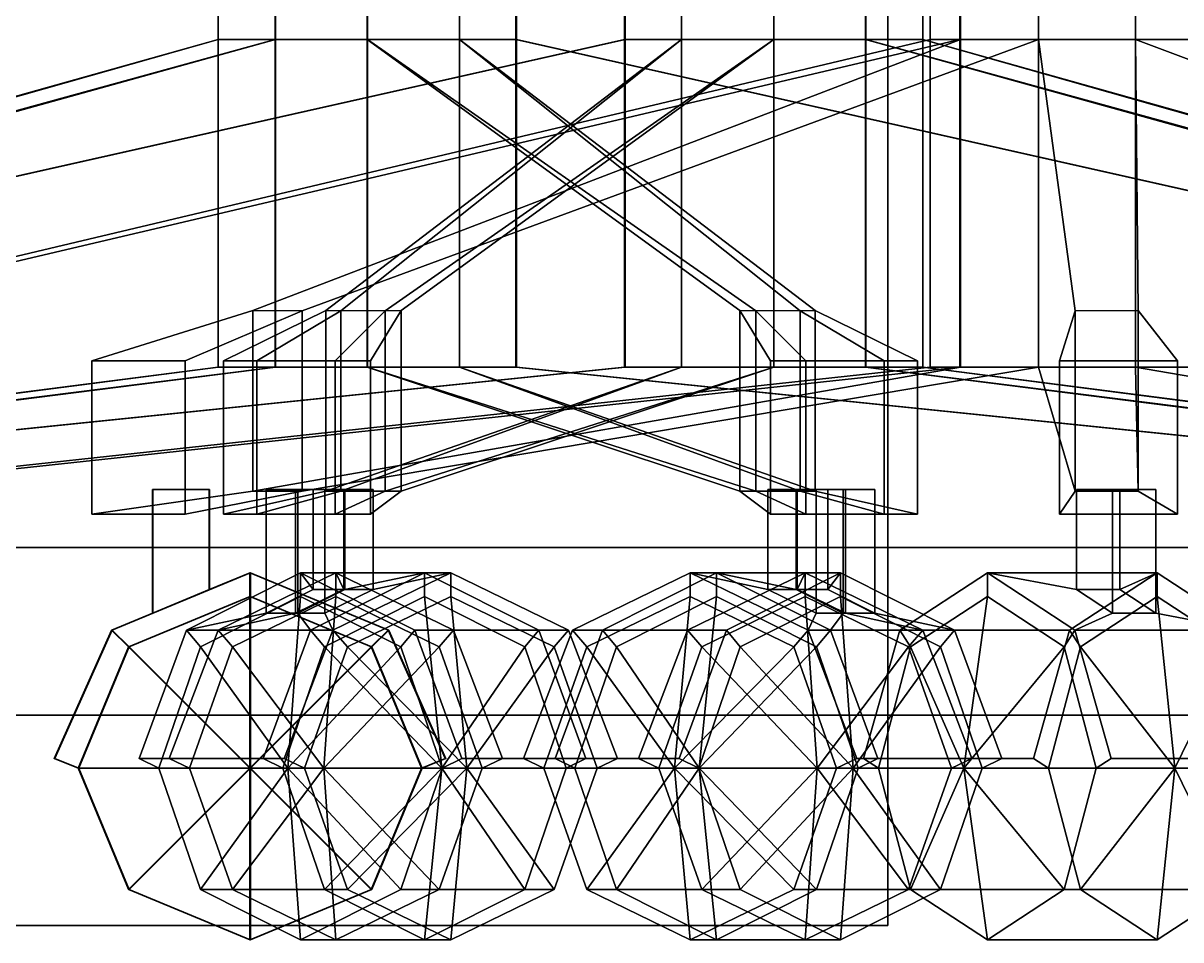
# Model space of a CAD drawing. Extents: x -252 to 252, y 0 to 101.
# Drawn here: x -99.1 to -89.15, y -0.12 to 7.75 of the extents above; entities that cross this region are included whole.
import ezdxf

# ---------------------------------------------------------------- set-up
doc = ezdxf.new("R2010")
doc.units = 0

msp = doc.modelspace()

# ---------------------------------------------------------------- linework, layer by layer
for points in [[(-91.667435, 93.664322, 218.68718), (-91.667191, -0.000022, 218.687424), (-185.538284, 0, 218.687424), (-185.538101, 93.664322, 218.68718)], [(-91.667191, -0.000022, 218.687424), (-91.667435, 93.664322, 218.68718), (-91.667191, 56.198593, 200.323898), (-91.667191, 37.46571, 200.323898)], [(-91.667191, -0.000022, 218.687424), (-91.667191, 37.46571, 200.323898), (-91.667191, 17.685013, 200.323898)], [(-91.667191, -0.000039, 200.323898), (-91.667191, 17.685013, 200.323898), (-109.463333, 17.685013, 200.323898), (-109.463333, -0.000039, 200.323898)], [(-91.667191, -0.000022, 218.687424), (-91.667191, 17.685013, 200.323898), (-91.667191, -0.000039, 200.323898)], [(-96.930801, 11.626431, 135.532639), (-97.420486, 11.626431, 136.206619), (-97.420486, 7.614397, 136.206589), (-96.926346, 7.614397, 135.535843)], [(-97.420486, 11.626431, 136.206619), (-97.420486, 11.626431, 137.039597), (-97.420486, 7.614397, 137.039597), (-97.420486, 7.614397, 136.206589)], [(-97.420486, 11.626431, 137.039597), (-96.930801, 11.626431, 137.713409), (-96.930801, 7.614397, 137.713409), (-97.420486, 7.614397, 137.039597)], [(-96.138565, 11.626431, 135.275299), (-96.930801, 11.626431, 135.532639), (-96.926346, 7.614397, 135.535843), (-96.138565, 7.614397, 135.275269)], [(-96.930801, 11.626431, 137.713409), (-96.138565, 11.626431, 137.970886), (-96.140427, 7.614397, 137.965363), (-96.930801, 7.614397, 137.713409)], [(-96.138565, 11.626431, 137.970886), (-95.346329, 11.626431, 137.713409), (-95.346329, 7.614397, 137.713409), (-96.140427, 7.614397, 137.965363)], [(-95.346329, 11.626431, 135.532639), (-96.138565, 11.626431, 135.275299), (-96.138565, 7.614397, 135.275269), (-95.346207, 7.614397, 135.532364)], [(-95.346329, 11.626431, 137.713409), (-94.856644, 11.626431, 137.039597), (-94.863388, 7.614397, 137.039536), (-95.346329, 7.614397, 137.713409)], [(-94.856644, 11.626431, 136.206619), (-95.346329, 11.626431, 135.532639), (-95.346207, 7.614397, 135.532364), (-94.856888, 7.614397, 136.206589)], [(-94.856644, 11.626431, 137.039597), (-94.856644, 11.626431, 136.206619), (-94.856888, 7.614397, 136.206589), (-94.863388, 7.614397, 137.039536)], [(-93.439499, 11.626431, -56.002075), (-93.929184, 11.626431, -55.328262), (-93.92244, 7.614397, -55.328201), (-93.439499, 7.614397, -56.002075)], [(-93.929184, 11.626431, -55.328262), (-93.929184, 11.626431, -54.495285), (-93.92894, 7.614397, -54.495255), (-93.92244, 7.614397, -55.328201)], [(-93.929184, 11.626431, -54.495285), (-93.439499, 11.626431, -53.821304), (-93.439621, 7.614397, -53.82103), (-93.92894, 7.614397, -54.495255)], [(-93.439499, 11.626431, -53.821304), (-92.647263, 11.626431, -53.563965), (-92.647263, 7.614397, -53.563934), (-93.439621, 7.614397, -53.82103)], [(-92.647263, 11.626431, -56.259552), (-93.439499, 11.626431, -56.002075), (-93.439499, 7.614397, -56.002075), (-92.645401, 7.614397, -56.254028)], [(-92.647263, 11.626431, -53.563965), (-91.854996, 11.626431, -53.821304), (-91.859451, 7.614397, -53.824509), (-92.647263, 7.614397, -53.563934)], [(-91.854996, 11.626431, -56.002075), (-92.647263, 11.626431, -56.259552), (-92.645401, 7.614397, -56.254028), (-91.854996, 7.614397, -56.002075)], [(-91.854996, 11.626431, -53.821304), (-91.365341, 11.626431, -54.495285), (-91.365341, 7.614397, -54.495255), (-91.859451, 7.614397, -53.824509)], [(-91.365341, 11.626431, -55.328262), (-91.854996, 11.626431, -56.002075), (-91.854996, 7.614397, -56.002075), (-91.365341, 7.614397, -55.328262)], [(-91.365341, 11.626431, -54.495285), (-91.365341, 11.626431, -55.328262), (-91.365341, 7.614397, -55.328262), (-91.365341, 7.614397, -54.495255)], [(-91.046646, 11.626431, -146.353561), (-91.304001, 11.626431, -145.561295), (-91.304031, 7.614397, -145.56131), (-91.046921, 7.614397, -146.353683)], [(-91.304001, 11.626431, -145.561295), (-91.046646, 11.626431, -144.769058), (-91.043442, 7.614397, -144.773514), (-91.304031, 7.614397, -145.56131)], [(-90.372665, 11.626431, -146.843246), (-91.046646, 11.626431, -146.353561), (-91.046921, 7.614397, -146.353683), (-90.372696, 7.614397, -146.843002)], [(-91.046646, 11.626431, -144.769058), (-90.372665, 11.626431, -144.279388), (-90.372696, 7.614397, -144.279388), (-91.043442, 7.614397, -144.773514)], [(-89.539688, 11.626431, -146.843246), (-90.372665, 11.626431, -146.843246), (-90.372696, 7.614397, -146.843002), (-89.539749, 7.614397, -146.836487)], [(-90.372665, 11.626431, -144.279388), (-89.539688, 11.626431, -144.279388), (-89.539688, 7.614397, -144.279388), (-90.372696, 7.614397, -144.279388)], [(-88.865891, 11.626431, -146.353561), (-89.539688, 11.626431, -146.843246), (-89.539749, 7.614397, -146.836487), (-88.865891, 7.614397, -146.353561)], [(-89.539688, 11.626431, -144.279388), (-88.865891, 11.626431, -144.769058), (-88.865891, 7.614397, -144.769058), (-89.539688, 7.614397, -144.279388)], [(-105.411209, 5.283146, 143.693817), (-105.718582, 5.285909, 143.249634), (-97.420486, 7.614397, 137.039597), (-96.930801, 7.614397, 137.713409)], [(-105.718582, 5.285909, 143.249634), (-105.718582, 3.733453, 143.249634), (-97.420486, 4.798215, 137.039597), (-97.420486, 7.614397, 137.039597)], [(-105.646713, 3.732189, 129.881332), (-105.646713, 5.283146, 129.881332), (-97.420486, 7.614397, 136.206589), (-97.420486, 4.798215, 136.206619)], [(-105.646713, 5.283146, 129.881332), (-105.314011, 5.285909, 129.456024), (-96.926346, 7.614397, 135.535843), (-97.420486, 7.614397, 136.206589)], [(-105.411209, 3.732189, 143.693817), (-105.411209, 5.283146, 143.693817), (-96.930801, 7.614397, 137.713409), (-96.930801, 4.798215, 137.713409)], [(-105.314011, 5.285909, 129.456024), (-105.314011, 3.733453, 129.456024), (-96.926346, 4.798215, 135.535843), (-96.926346, 7.614397, 135.535843)], [(-104.301224, 3.732189, -54.81131), (-104.301224, 5.283146, -54.81131), (-93.92894, 7.614397, -54.495255), (-93.92894, 4.798215, -54.495255)], [(-104.301224, 5.283146, -54.81131), (-104.280106, 5.285909, -55.351105), (-93.92244, 7.614397, -55.328201), (-93.92894, 7.614397, -54.495255)], [(-104.280106, 5.285909, -55.351105), (-104.280106, 3.733453, -55.351105), (-93.92244, 4.798215, -55.328201), (-93.92244, 7.614397, -55.328201)], [(-101.129593, 3.732189, -148.899155), (-101.129593, 5.283146, -148.899155), (-91.304031, 7.614397, -145.56131), (-91.304031, 4.798215, -145.56131)], [(-101.129593, 5.283146, -148.899155), (-100.95134, 5.285909, -149.409149), (-91.046921, 7.614397, -146.353683), (-91.304031, 7.614397, -145.56131)], [(-100.95134, 5.285909, -149.409149), (-100.95134, 3.733453, -149.409149), (-91.046921, 4.798215, -146.353683), (-91.046921, 7.614397, -146.353683)], [(-97.420486, 7.614397, 136.206589), (-97.420486, 7.614397, 137.039597), (-97.420486, 4.798215, 137.039597), (-97.420486, 4.798215, 136.206619)], [(-96.697952, 5.283146, -136.053162), (-97.123276, 5.285909, -136.385849), (-91.043442, 7.614397, -144.773514), (-90.372696, 7.614397, -144.279388)], [(-97.123276, 5.285909, -136.385849), (-97.123276, 3.733453, -136.385849), (-91.043442, 4.798215, -144.773514), (-91.043442, 7.614397, -144.773514)], [(-96.930801, 7.614397, 137.713409), (-96.140427, 7.614397, 137.965363), (-96.140427, 4.798215, 137.965363), (-96.930801, 4.798215, 137.713409)], [(-96.138565, 7.614397, 135.275269), (-96.926346, 7.614397, 135.535843), (-96.926346, 4.798215, 135.535843), (-96.138565, 4.798215, 135.275269)], [(-96.697952, 3.732189, -136.053162), (-96.697952, 5.283146, -136.053162), (-90.372696, 7.614397, -144.279388), (-90.372665, 4.798215, -144.279388)], [(-95.985092, 5.283146, -43.738358), (-96.495102, 5.285909, -43.916618), (-93.439621, 7.614397, -53.82103), (-92.647263, 7.614397, -53.563934)], [(-96.495102, 5.285909, -43.916618), (-96.495102, 3.733453, -43.916618), (-93.439621, 4.798215, -53.82103), (-93.439621, 7.614397, -53.82103)], [(-96.366806, 3.732189, -65.957596), (-96.366806, 5.283146, -65.957596), (-93.439499, 7.614397, -56.002075), (-93.439499, 4.798215, -56.002075)], [(-96.366806, 5.283146, -65.957596), (-95.84697, 5.285909, -66.105652), (-92.645401, 7.614397, -56.254028), (-93.439499, 7.614397, -56.002075)], [(-92.419022, 5.283146, 147.668945), (-92.938858, 5.285909, 147.816986), (-96.140427, 7.614397, 137.965363), (-95.346329, 7.614397, 137.713409)], [(-92.938858, 5.285909, 147.816986), (-92.938858, 3.733453, 147.816986), (-96.140427, 4.798215, 137.965363), (-96.140427, 7.614397, 137.965363)], [(-92.800735, 3.732189, 125.449692), (-92.800735, 5.283146, 125.449692), (-96.138565, 7.614397, 135.275269), (-96.138565, 4.798215, 135.275269)], [(-92.800735, 5.283146, 125.449692), (-92.290726, 5.285909, 125.62796), (-95.346207, 7.614397, 135.532364), (-96.138565, 7.614397, 135.275269)], [(-95.985092, 3.732189, -43.738358), (-95.985092, 5.283146, -43.738358), (-92.647263, 7.614397, -53.563934), (-92.647263, 4.798215, -53.563934)], [(-95.84697, 5.285909, -66.105652), (-95.84697, 3.733453, -66.105652), (-92.645401, 4.798215, -56.254028), (-92.645401, 7.614397, -56.254028)], [(-92.419022, 3.732189, 147.668945), (-92.419022, 5.283146, 147.668945), (-95.346329, 7.614397, 137.713409), (-95.346329, 4.798215, 137.713409)], [(-95.346329, 7.614397, 137.713409), (-94.863388, 7.614397, 137.039536), (-94.863388, 4.798215, 137.039536), (-95.346329, 4.798215, 137.713409)], [(-94.856888, 7.614397, 136.206589), (-95.346207, 7.614397, 135.532364), (-95.346207, 4.798215, 135.532364), (-94.856888, 4.798215, 136.206589)], [(-92.290726, 5.285909, 125.62796), (-92.290726, 3.733453, 125.62796), (-95.346207, 4.798215, 135.532364), (-95.346207, 7.614397, 135.532364)], [(-84.484604, 5.283146, 136.522644), (-84.505722, 5.285909, 137.062439), (-94.863388, 7.614397, 137.039536), (-94.856888, 7.614397, 136.206589)], [(-84.505722, 5.285909, 137.062439), (-84.505722, 3.733453, 137.062439), (-94.863388, 4.798215, 137.039536), (-94.863388, 7.614397, 137.039536)], [(-84.484604, 3.732189, 136.522644), (-84.484604, 5.283146, 136.522644), (-94.856888, 7.614397, 136.206589), (-94.856888, 4.798215, 136.206589)], [(-93.92894, 7.614397, -54.495255), (-93.439621, 7.614397, -53.82103), (-93.439621, 4.798215, -53.82103), (-93.92894, 4.798215, -54.495255)], [(-93.439499, 7.614397, -56.002075), (-93.92244, 7.614397, -55.328201), (-93.92244, 4.798215, -55.328201), (-93.439499, 4.798215, -56.002075)], [(-92.647263, 7.614397, -53.563934), (-91.859451, 7.614397, -53.824509), (-91.859451, 4.798215, -53.824509), (-92.647263, 4.798215, -53.563934)], [(-91.854996, 7.614397, -56.002075), (-92.645401, 7.614397, -56.254028), (-92.645401, 4.798215, -56.254028), (-91.854996, 4.798215, -56.002075)], [(-83.139114, 5.283146, -48.169998), (-83.471786, 5.285909, -47.74469), (-91.859451, 7.614397, -53.824509), (-91.365341, 7.614397, -54.495255)], [(-83.471786, 5.285909, -47.74469), (-83.471786, 3.733453, -47.74469), (-91.859451, 4.798215, -53.824509), (-91.859451, 7.614397, -53.824509)], [(-83.374619, 3.732189, -61.982483), (-83.374619, 5.283146, -61.982483), (-91.854996, 7.614397, -56.002075), (-91.854996, 4.798215, -56.002075)], [(-83.374619, 5.283146, -61.982483), (-83.067245, 5.285909, -61.5383), (-91.365341, 7.614397, -55.328262), (-91.854996, 7.614397, -56.002075)], [(-83.067245, 5.285909, -61.5383), (-83.067245, 3.733453, -61.5383), (-91.365341, 4.798215, -55.328262), (-91.365341, 7.614397, -55.328262)], [(-91.365341, 7.614397, -54.495255), (-91.365341, 7.614397, -55.328262), (-91.365341, 4.798215, -55.328262), (-91.365341, 4.798215, -54.495285)], [(-83.139114, 3.732189, -48.169998), (-83.139114, 5.283146, -48.169998), (-91.365341, 7.614397, -54.495255), (-91.365341, 4.798215, -54.495285)], [(-91.304031, 7.614397, -145.56131), (-91.043442, 7.614397, -144.773514), (-91.043442, 4.798215, -144.773514), (-91.304031, 4.798215, -145.56131)], [(-90.372696, 7.614397, -146.843002), (-91.046921, 7.614397, -146.353683), (-91.046921, 4.798215, -146.353683), (-90.372696, 4.798215, -146.843002)], [(-90.372696, 7.614397, -144.279388), (-89.539688, 7.614397, -144.279388), (-89.539688, 4.798215, -144.279388), (-90.372665, 4.798215, -144.279388)], [(-90.056656, 3.732189, -157.215286), (-90.056656, 5.283146, -157.215286), (-90.372696, 7.614397, -146.843002), (-90.372696, 4.798215, -146.843002)], [(-90.056656, 5.283146, -157.215286), (-89.516861, 5.285909, -157.194153), (-89.539749, 7.614397, -146.836487), (-90.372696, 7.614397, -146.843002)], [(-88.865891, 7.614397, -146.353561), (-89.539749, 7.614397, -146.836487), (-89.539749, 4.798215, -146.836487), (-88.865891, 4.798215, -146.353561)], [(-89.516861, 5.285909, -157.194153), (-89.516861, 3.733453, -157.194153), (-89.539749, 4.798215, -146.836487), (-89.539749, 7.614397, -146.836487)], [(-82.885483, 5.283146, -136.288666), (-83.329666, 5.285909, -135.981293), (-89.539688, 7.614397, -144.279388), (-88.865891, 7.614397, -144.769058)], [(-83.329666, 5.285909, -135.981293), (-83.329666, 3.733453, -135.981293), (-89.539688, 4.798215, -144.279388), (-89.539688, 7.614397, -144.279388)], [(-97.703598, 4.852058, -134.428741), (-98.504501, 4.852058, -135.053513), (-97.123276, 5.285909, -136.385849), (-96.697952, 5.283146, -136.053162)], [(-98.504501, 4.852058, -135.053513), (-98.504471, 3.535063, -135.053513), (-97.123276, 3.733453, -136.385849), (-97.123276, 5.285909, -136.385849)], [(-97.703598, 3.535063, -134.428757), (-97.703598, 4.852058, -134.428741), (-96.697952, 5.283146, -136.053162), (-96.697952, 3.732189, -136.053162)], [(-96.413895, 4.852058, -41.876831), (-97.373184, 4.852058, -42.210129), (-96.495102, 5.285909, -43.916618), (-95.985092, 5.283146, -43.738358)], [(-97.373184, 4.852058, -42.210129), (-97.373184, 3.535063, -42.210121), (-96.495102, 3.733453, -43.916618), (-96.495102, 5.285909, -43.916618)], [(-97.087662, 4.852058, -67.726852), (-96.111252, 4.852058, -68.006485), (-95.84697, 5.285909, -66.105652), (-96.366806, 5.283146, -65.957596)], [(-97.087662, 3.535063, -67.726868), (-97.087662, 4.852058, -67.726852), (-96.366806, 5.283146, -65.957596), (-96.366806, 3.732189, -65.957596)], [(-96.413895, 3.535063, -41.876701), (-96.413895, 4.852058, -41.876831), (-95.985092, 5.283146, -43.738358), (-95.985092, 3.732189, -43.738358)], [(-96.111252, 4.852058, -68.006485), (-96.111252, 3.535063, -68.0065), (-95.84697, 3.733453, -66.105652), (-95.84697, 5.285909, -66.105652)], [(-91.698166, 4.852058, 149.438202), (-92.674576, 4.852058, 149.717834), (-92.938858, 5.285909, 147.816986), (-92.419022, 5.283146, 147.668945)], [(-92.674576, 4.852058, 149.717834), (-92.674576, 3.535063, 149.717834), (-92.938858, 3.733453, 147.816986), (-92.938858, 5.285909, 147.816986)], [(-92.371933, 4.852058, 123.588165), (-91.412613, 4.852058, 123.921463), (-92.290726, 5.285909, 125.62796), (-92.800735, 5.283146, 125.449692)], [(-92.371933, 3.535063, 123.588043), (-92.371933, 4.852058, 123.588165), (-92.800735, 5.283146, 125.449692), (-92.800735, 3.732189, 125.449692)], [(-91.698166, 3.535063, 149.438202), (-91.698166, 4.852058, 149.438202), (-92.419022, 5.283146, 147.668945), (-92.419022, 3.732189, 147.668945)], [(-91.412613, 4.852058, 123.921463), (-91.412643, 3.535063, 123.921463), (-92.290726, 3.733453, 125.62796), (-92.290726, 5.285909, 125.62796)], [(-90.191483, 4.852058, -159.121017), (-89.17659, 4.852058, -159.083115), (-89.516861, 5.285909, -157.194153), (-90.056656, 5.283146, -157.215286)], [(-90.191483, 3.535063, -159.121017), (-90.191483, 4.852058, -159.121017), (-90.056656, 5.283146, -157.215286), (-90.056656, 3.732189, -157.215286)], [(-89.17659, 4.852058, -159.083115), (-89.17662, 3.535063, -159.083099), (-89.516861, 3.733453, -157.194153), (-89.516861, 5.285909, -157.194153)], [(-105.718582, 3.733453, 143.249634), (-105.411209, 3.732189, 143.693817), (-96.930801, 4.798215, 137.713409), (-97.420486, 4.798215, 137.039597)], [(-105.314011, 3.733453, 129.456024), (-105.646713, 3.732189, 129.881332), (-97.420486, 4.798215, 136.206619), (-96.926346, 4.798215, 135.535843)], [(-104.280106, 3.733453, -55.351105), (-104.301224, 3.732189, -54.81131), (-93.92894, 4.798215, -54.495255), (-93.92244, 4.798215, -55.328201)], [(-100.95134, 3.733453, -149.409149), (-101.129593, 3.732189, -148.899155), (-91.304031, 4.798215, -145.56131), (-91.046921, 4.798215, -146.353683)], [(-98.504501, 4.852058, -135.053513), (-97.703598, 4.852058, -134.428741), (-97.703598, 3.535063, -134.428757), (-98.504471, 3.535063, -135.053513)], [(-97.373184, 4.852058, -42.210129), (-96.413895, 4.852058, -41.876831), (-96.413895, 3.535063, -41.876701), (-97.373184, 3.535063, -42.210121)], [(-97.123276, 3.733453, -136.385849), (-96.697952, 3.732189, -136.053162), (-90.372665, 4.798215, -144.279388), (-91.043442, 4.798215, -144.773514)], [(-96.111252, 4.852058, -68.006485), (-97.087662, 4.852058, -67.726852), (-97.087662, 3.535063, -67.726868), (-96.111252, 3.535063, -68.0065)], [(-96.495102, 3.733453, -43.916618), (-95.985092, 3.732189, -43.738358), (-92.647263, 4.798215, -53.563934), (-93.439621, 4.798215, -53.82103)], [(-95.84697, 3.733453, -66.105652), (-96.366806, 3.732189, -65.957596), (-93.439499, 4.798215, -56.002075), (-92.645401, 4.798215, -56.254028)], [(-92.938858, 3.733453, 147.816986), (-92.419022, 3.732189, 147.668945), (-95.346329, 4.798215, 137.713409), (-96.140427, 4.798215, 137.965363)], [(-92.290726, 3.733453, 125.62796), (-92.800735, 3.732189, 125.449692), (-96.138565, 4.798215, 135.275269), (-95.346207, 4.798215, 135.532364)], [(-84.505722, 3.733453, 137.062439), (-84.484604, 3.732189, 136.522644), (-94.856888, 4.798215, 136.206589), (-94.863388, 4.798215, 137.039536)], [(-92.674576, 4.852058, 149.717834), (-91.698166, 4.852058, 149.438202), (-91.698166, 3.535063, 149.438202), (-92.674576, 3.535063, 149.717834)], [(-91.412613, 4.852058, 123.921463), (-92.371933, 4.852058, 123.588165), (-92.371933, 3.535063, 123.588043), (-91.412643, 3.535063, 123.921463)], [(-83.471786, 3.733453, -47.74469), (-83.139114, 3.732189, -48.169998), (-91.365341, 4.798215, -54.495285), (-91.859451, 4.798215, -53.824509)], [(-83.067245, 3.733453, -61.5383), (-83.374619, 3.732189, -61.982483), (-91.854996, 4.798215, -56.002075), (-91.365341, 4.798215, -55.328262)], [(-89.516861, 3.733453, -157.194153), (-90.056656, 3.732189, -157.215286), (-90.372696, 4.798215, -146.843002), (-89.539749, 4.798215, -146.836487)], [(-89.17659, 4.852058, -159.083115), (-90.191483, 4.852058, -159.121017), (-90.191483, 3.535063, -159.121017), (-89.17662, 3.535063, -159.083099)], [(-83.329666, 3.733453, -135.981293), (-82.885483, 3.732189, -136.288666), (-88.865891, 4.798215, -144.769058), (-89.539688, 4.798215, -144.279388)], [(-98.504471, 3.535063, -135.053513), (-97.703598, 3.535063, -134.428757), (-96.697952, 3.732189, -136.053162), (-97.123276, 3.733453, -136.385849)], [(-97.982407, 3.747315, -135.371078), (-97.98381, 3.747315, -134.890884), (-97.98381, 2.685376, -134.890884), (-97.982407, 2.685376, -135.371078)], [(-97.98381, 3.747315, -134.890884), (-97.496536, 3.747315, -134.889587), (-97.496536, 2.887219, -134.889587), (-97.98381, 2.685376, -134.890884)], [(-97.495132, 3.747315, -135.369766), (-97.982407, 3.747315, -135.371078), (-97.982407, 2.685376, -135.371078), (-97.495132, 2.887219, -135.369766)], [(-97.496536, 3.747315, -134.889587), (-97.495132, 3.747315, -135.369766), (-97.495132, 2.887219, -135.369766), (-97.496536, 2.887219, -134.889587)], [(-97.373184, 3.535063, -42.210121), (-96.413895, 3.535063, -41.876701), (-95.985092, 3.732189, -43.738358), (-96.495102, 3.733453, -43.916618)], [(-96.111252, 3.535063, -68.0065), (-97.087662, 3.535063, -67.726868), (-96.366806, 3.732189, -65.957596), (-95.84697, 3.733453, -66.105652)], [(-96.735458, 3.747315, -42.831841), (-97.006638, 3.747315, -42.435249), (-97.006638, 2.685376, -42.435249), (-96.735458, 2.685376, -42.831841)], [(-97.006638, 3.747315, -42.435249), (-96.604324, 3.747315, -42.160141), (-96.604324, 2.887219, -42.160141), (-97.006638, 2.685376, -42.435249)], [(-96.503433, 3.747315, -67.703323), (-96.754623, 3.747315, -67.293991), (-96.754623, 2.685376, -67.293991), (-96.503433, 2.685376, -67.703323)], [(-96.754623, 3.747315, -67.293991), (-96.339615, 3.747315, -67.038773), (-96.339615, 2.887219, -67.038773), (-96.754623, 2.685376, -67.293991)], [(-96.333145, 3.747315, -42.55674), (-96.735458, 3.747315, -42.831841), (-96.735458, 2.685376, -42.831841), (-96.333145, 2.887219, -42.55674)], [(-96.604324, 3.747315, -42.160141), (-96.333145, 3.747315, -42.55674), (-96.333145, 2.887219, -42.55674), (-96.604324, 2.887219, -42.160141)], [(-96.08815, 3.747315, -67.448303), (-96.503433, 3.747315, -67.703323), (-96.503433, 2.685376, -67.703323), (-96.08815, 2.887219, -67.448303)], [(-96.339615, 3.747315, -67.038773), (-96.08815, 3.747315, -67.448303), (-96.08815, 2.887219, -67.448303), (-96.339615, 2.887219, -67.038773)], [(-92.674576, 3.535063, 149.717834), (-91.698166, 3.535063, 149.438202), (-92.419022, 3.732189, 147.668945), (-92.938858, 3.733453, 147.816986)], [(-91.412643, 3.535063, 123.921463), (-92.371933, 3.535063, 123.588043), (-92.800735, 3.732189, 125.449692), (-92.290726, 3.733453, 125.62796)], [(-92.446213, 3.747315, 148.750122), (-92.697678, 3.747315, 149.159637), (-92.697678, 2.887219, 149.159637), (-92.446213, 2.887219, 148.750122)], [(-92.697678, 3.747315, 149.159637), (-92.282394, 3.747315, 149.414673), (-92.282394, 2.685376, 149.414673), (-92.697678, 2.887219, 149.159637)], [(-92.181503, 3.747315, 123.871475), (-92.452682, 3.747315, 124.268082), (-92.452682, 2.887219, 124.268082), (-92.181503, 2.887219, 123.871475)], [(-92.452682, 3.747315, 124.268082), (-92.050369, 3.747315, 124.543182), (-92.050369, 2.685376, 124.543182), (-92.452682, 2.887219, 124.268082)], [(-92.031204, 3.747315, 149.005341), (-92.446213, 3.747315, 148.750122), (-92.446213, 2.887219, 148.750122), (-92.031204, 2.685376, 149.005341)], [(-92.282394, 3.747315, 149.414673), (-92.031204, 3.747315, 149.005341), (-92.031204, 2.685376, 149.005341), (-92.282394, 2.685376, 149.414673)], [(-91.77919, 3.747315, 124.146591), (-92.181503, 3.747315, 123.871475), (-92.181503, 2.887219, 123.871475), (-91.77919, 2.685376, 124.146591)], [(-92.050369, 3.747315, 124.543182), (-91.77919, 3.747315, 124.146591), (-91.77919, 2.685376, 124.146591), (-92.050369, 2.685376, 124.543182)], [(-89.17662, 3.535063, -159.083099), (-90.191483, 3.535063, -159.121017), (-90.056656, 3.732189, -157.215286), (-89.516861, 3.733453, -157.194153)], [(-89.673538, 3.747315, -158.928741), (-90.045181, 3.747315, -158.624603), (-90.045181, 2.887219, -158.624603), (-89.673538, 2.887219, -158.928741)], [(-90.045181, 3.747315, -158.624603), (-89.736374, 3.747315, -158.247604), (-89.736374, 2.685376, -158.247604), (-90.045181, 2.887219, -158.624603)], [(-89.736374, 3.747315, -158.247604), (-89.364731, 3.747315, -158.551788), (-89.364731, 2.685376, -158.551788), (-89.736374, 2.685376, -158.247604)], [(-89.364731, 3.747315, -158.551788), (-89.673538, 3.747315, -158.928741), (-89.673538, 2.887219, -158.928741), (-89.364731, 2.685376, -158.551788)], [(-151.899734, 3.248811, -210.349472), (-71.0793, 3.248811, -210.349442), (-71.0793, 1.80844, -210.349442), (-151.899734, 1.80844, -210.349472)], [(-151.899734, 3.248811, -212.12059), (-151.899734, 1.80844, -212.12059), (-71.0793, 1.80844, -212.12059), (-71.0793, 3.248811, -212.12059)], [(-151.899734, 3.248811, -210.349472), (-151.899734, 3.248811, -212.12059), (-71.0793, 3.248811, -212.12059), (-71.0793, 3.248811, -210.349442)], [(-41.946686, 3.248811, 70.187317), (-150.308762, 3.248811, 70.187317), (-150.308762, 1.80844, 70.187317), (-41.946686, 1.80844, 70.187317)], [(-150.308762, 3.248811, 71.958435), (-41.946686, 3.248811, 71.958435), (-41.946686, 1.80844, 71.958435), (-150.308762, 1.80844, 71.958435)], [(-41.946686, 3.248811, 71.958435), (-150.308762, 3.248811, 71.958435), (-150.308762, 3.248811, 70.187317), (-41.946686, 3.248811, 70.187317)], [(-150.30864, 3.248811, -6.162376), (-41.946564, 3.248811, -6.162376), (-41.946564, 1.80844, -6.162376), (-150.30864, 1.80844, -6.162376)], [(-41.946564, 3.248811, -7.933495), (-150.30864, 3.248811, -7.933495), (-150.30864, 1.80844, -7.933495), (-41.946564, 1.80844, -7.933495)], [(-150.30864, 3.248811, -7.933495), (-41.946564, 3.248811, -7.933495), (-41.946564, 3.248811, -6.162376), (-150.30864, 3.248811, -6.162376)], [(-98.336197, 2.540287, -134.188934), (-97.148331, 3.032307, -134.185394), (-97.148331, 2.827133, -134.185394), (-98.191147, 2.395207, -134.188232)], [(-97.98381, 2.685376, -134.890884), (-97.496536, 2.887219, -134.889587), (-97.148331, 3.032307, -134.185394), (-98.336197, 2.540287, -134.188934)], [(-97.142746, 3.032307, -136.07196), (-98.330643, 2.540287, -136.075439), (-98.185562, 2.395207, -136.074982), (-97.142746, 2.827133, -136.07196)], [(-97.495132, 2.887219, -135.369766), (-97.982407, 2.685376, -135.371078), (-98.330643, 2.540287, -136.075439), (-97.142746, 3.032307, -136.07196)], [(-97.69252, 2.540287, -42.052711), (-96.712357, 3.032307, -41.382011), (-96.712357, 2.827133, -41.382011), (-97.572922, 2.395207, -41.970818)], [(-97.006638, 2.685376, -42.435249), (-96.604324, 2.887219, -42.160141), (-96.712357, 3.032307, -41.382011), (-97.69252, 2.540287, -42.052711)], [(-97.496536, 2.887219, -134.889587), (-97.495132, 2.887219, -135.369766), (-97.142746, 3.032307, -136.07196), (-97.148331, 3.032307, -134.185394)], [(-97.42131, 2.540287, -66.878265), (-96.409164, 3.032307, -66.256561), (-96.409164, 2.827133, -66.256561), (-97.297684, 2.395207, -66.802124)], [(-96.754623, 2.685376, -67.293991), (-96.339615, 2.887219, -67.038773), (-96.409164, 3.032307, -66.256561), (-97.42131, 2.540287, -66.878265)], [(-95.960617, 2.540288, -134.181915), (-97.148331, 3.032307, -134.185394), (-97.142746, 3.032307, -136.07196), (-95.955002, 2.540288, -136.068481)], [(-97.148331, 3.032307, -134.185394), (-95.960617, 2.540288, -134.181915), (-96.105606, 2.395207, -134.182144), (-97.148331, 2.827133, -134.185394)], [(-95.955002, 2.540288, -136.068481), (-97.142746, 3.032307, -136.07196), (-97.142746, 2.827133, -136.07196), (-96.09996, 2.395207, -136.06871)], [(-96.333145, 2.887219, -42.55674), (-96.735458, 2.685376, -42.831841), (-96.627457, 2.540287, -43.609879), (-95.646988, 3.032307, -42.939278)], [(-95.731857, 2.540288, -40.711517), (-96.712357, 3.032307, -41.382011), (-95.646988, 3.032307, -42.939278), (-94.666519, 2.540288, -42.26873)], [(-96.712357, 3.032307, -41.382011), (-95.731857, 2.540288, -40.711517), (-95.851486, 2.395207, -40.793457), (-96.712357, 2.827133, -41.382011)], [(-96.604324, 2.887219, -42.160141), (-96.333145, 2.887219, -42.55674), (-95.646988, 3.032307, -42.939278), (-96.712357, 3.032307, -41.382011)], [(-95.646988, 3.032307, -42.939278), (-96.627457, 2.540287, -43.609879), (-96.507858, 2.395207, -43.527962), (-95.646988, 2.827133, -42.939278)], [(-96.08815, 2.887219, -67.448303), (-96.503433, 2.685376, -67.703323), (-96.433914, 2.540287, -68.485733), (-95.421707, 3.032307, -67.864014)], [(-95.421707, 3.032307, -67.864014), (-96.433914, 2.540287, -68.485733), (-96.310287, 2.395207, -68.409851), (-95.421707, 2.827133, -67.864014)], [(-95.397171, 2.540288, -65.634644), (-96.409164, 3.032307, -66.256561), (-95.421707, 3.032307, -67.864014), (-94.4095, 2.540288, -67.242355)], [(-96.409164, 3.032307, -66.256561), (-95.397171, 2.540288, -65.634644), (-95.520584, 2.395207, -65.710556), (-96.409164, 2.827133, -66.256561)], [(-96.339615, 2.887219, -67.038773), (-96.08815, 2.887219, -67.448303), (-95.421707, 3.032307, -67.864014), (-96.409164, 3.032307, -66.256561)], [(-94.666519, 2.540288, -42.26873), (-95.646988, 3.032307, -42.939278), (-95.646988, 2.827133, -42.939278), (-94.786606, 2.395207, -42.350517)], [(-94.4095, 2.540288, -67.242355), (-95.421707, 3.032307, -67.864014), (-95.421707, 2.827133, -67.864014), (-94.533157, 2.395207, -67.318253)], [(-93.388657, 2.540288, 147.345978), (-92.376663, 3.032307, 147.967896), (-93.36409, 3.032307, 149.575348), (-94.376328, 2.540288, 148.953705)], [(-94.376328, 2.540288, 148.953705), (-93.36409, 3.032307, 149.575348), (-93.36409, 2.827133, 149.575348), (-94.25267, 2.395207, 149.029602)], [(-93.05394, 2.540288, 122.422852), (-92.073471, 3.032307, 123.093353), (-93.13884, 3.032307, 124.65062), (-94.119308, 2.540288, 123.980072)], [(-94.119308, 2.540288, 123.980072), (-93.13884, 3.032307, 124.65062), (-93.13884, 2.827133, 124.65062), (-93.999222, 2.395207, 124.061859)], [(-92.376663, 3.032307, 147.967896), (-93.388657, 2.540288, 147.345978), (-93.265244, 2.395207, 147.421906), (-92.376663, 2.827133, 147.967896)], [(-93.36409, 3.032307, 149.575348), (-92.351913, 2.540287, 150.197083), (-92.47554, 2.395207, 150.121185), (-93.36409, 2.827133, 149.575348)], [(-92.446213, 2.887219, 148.750122), (-92.697678, 2.887219, 149.159637), (-93.36409, 3.032307, 149.575348), (-92.376663, 3.032307, 147.967896)], [(-92.697678, 2.887219, 149.159637), (-92.282394, 2.685376, 149.414673), (-92.351913, 2.540287, 150.197083), (-93.36409, 3.032307, 149.575348)], [(-93.13884, 3.032307, 124.65062), (-92.158371, 2.540287, 125.321213), (-92.277969, 2.395207, 125.239304), (-93.13884, 2.827133, 124.65062)], [(-92.181503, 2.887219, 123.871475), (-92.452682, 2.887219, 124.268082), (-93.13884, 3.032307, 124.65062), (-92.073471, 3.032307, 123.093353)], [(-92.452682, 2.887219, 124.268082), (-92.050369, 2.685376, 124.543182), (-92.158371, 2.540287, 125.321213), (-93.13884, 3.032307, 124.65062)], [(-92.073471, 3.032307, 123.093353), (-93.05394, 2.540288, 122.422852), (-92.934341, 2.395207, 122.504791), (-92.073471, 2.827133, 123.093353)], [(-92.031204, 2.685376, 149.005341), (-92.446213, 2.887219, 148.750122), (-92.376663, 3.032307, 147.967896), (-91.364517, 2.540287, 148.5896)], [(-91.364517, 2.540287, 148.5896), (-92.376663, 3.032307, 147.967896), (-92.376663, 2.827133, 147.967896), (-91.488144, 2.395207, 148.513458)], [(-91.77919, 2.685376, 124.146591), (-92.181503, 2.887219, 123.871475), (-92.073471, 3.032307, 123.093353), (-91.093307, 2.540287, 123.764053)], [(-91.093307, 2.540287, 123.764053), (-92.073471, 3.032307, 123.093353), (-92.073471, 2.827133, 123.093353), (-91.212875, 2.395207, 123.682159)], [(-90.104172, 2.540288, -160.56427), (-89.351517, 3.032307, -159.645447), (-90.811111, 3.032307, -158.449997), (-91.563736, 2.540288, -159.369064)], [(-91.563736, 2.540288, -159.369064), (-90.811111, 3.032307, -158.449997), (-90.811111, 2.827133, -158.449997), (-91.471725, 2.395207, -159.256622)], [(-90.811111, 3.032307, -158.449997), (-90.058578, 2.540287, -157.53096), (-90.150406, 2.395207, -157.643387), (-90.811111, 2.827133, -158.449997)], [(-89.673538, 2.887219, -158.928741), (-90.045181, 2.887219, -158.624603), (-90.811111, 3.032307, -158.449997), (-89.351517, 3.032307, -159.645447)], [(-90.045181, 2.887219, -158.624603), (-89.736374, 2.685376, -158.247604), (-90.058578, 2.540287, -157.53096), (-90.811111, 3.032307, -158.449997)], [(-89.351517, 3.032307, -159.645447), (-90.104172, 2.540288, -160.56427), (-90.012131, 2.395207, -160.452087), (-89.351517, 2.827133, -159.645447)], [(-89.364731, 2.685376, -158.551788), (-89.673538, 2.887219, -158.928741), (-89.351517, 3.032307, -159.645447), (-88.598923, 2.540287, -158.726379)], [(-88.598923, 2.540287, -158.726379), (-89.351517, 3.032307, -159.645447), (-89.351517, 2.827133, -159.645447), (-88.69075, 2.395207, -158.838577)], [(-97.14888, 1.352447, -133.990967), (-98.191147, 2.395207, -134.188232), (-97.148331, 2.827133, -134.185394)], [(-97.142075, 1.352447, -136.332993), (-97.142746, 2.827133, -136.07196), (-98.185562, 2.395207, -136.074982)], [(-96.822067, 1.352447, -41.22155), (-97.572922, 2.395207, -41.970818), (-96.712357, 2.827133, -41.382011)], [(-96.511093, 1.352447, -66.090897), (-97.297684, 2.395207, -66.802124), (-96.409164, 2.827133, -66.256561)], [(-97.14888, 1.352447, -133.990967), (-97.148331, 2.827133, -134.185394), (-96.105606, 2.395207, -134.182144)], [(-97.142075, 1.352447, -136.332993), (-96.09996, 2.395207, -136.06871), (-97.142746, 2.827133, -136.07196)], [(-96.822067, 1.352447, -41.22155), (-96.712357, 2.827133, -41.382011), (-95.851486, 2.395207, -40.793457)], [(-96.511093, 1.352447, -66.090897), (-96.409164, 2.827133, -66.256561), (-95.520584, 2.395207, -65.710556)], [(-95.499588, 1.352447, -43.154953), (-95.646988, 2.827133, -42.939278), (-96.507858, 2.395207, -43.527962)], [(-95.284988, 1.352447, -68.086548), (-95.421707, 2.827133, -67.864014), (-96.310287, 2.395207, -68.409851)], [(-95.499588, 1.352447, -43.154953), (-94.786606, 2.395207, -42.350517), (-95.646988, 2.827133, -42.939278)], [(-95.284988, 1.352447, -68.086548), (-94.533157, 2.395207, -67.318253), (-95.421707, 2.827133, -67.864014)], [(-93.500809, 1.352447, 149.797882), (-94.25267, 2.395207, 149.029602), (-93.36409, 2.827133, 149.575348)], [(-93.28624, 1.352447, 124.866287), (-93.999222, 2.395207, 124.061859), (-93.13884, 2.827133, 124.65062)], [(-93.500809, 1.352447, 149.797882), (-93.36409, 2.827133, 149.575348), (-92.47554, 2.395207, 150.121185)], [(-93.28624, 1.352447, 124.866287), (-93.13884, 2.827133, 124.65062), (-92.277969, 2.395207, 125.239304)], [(-92.274734, 1.352447, 147.802246), (-92.376663, 2.827133, 147.967896), (-93.265244, 2.395207, 147.421906)], [(-91.96376, 1.352447, 122.932892), (-92.073471, 2.827133, 123.093353), (-92.934341, 2.395207, 122.504791)], [(-92.274734, 1.352447, 147.802246), (-91.488144, 2.395207, 148.513458), (-92.376663, 2.827133, 147.967896)], [(-91.96376, 1.352447, 122.932892), (-91.212875, 2.395207, 123.682159), (-92.073471, 2.827133, 123.093353)], [(-91.01326, 1.352447, -158.2845), (-91.471725, 2.395207, -159.256622), (-90.811111, 2.827133, -158.449997)], [(-91.01326, 1.352447, -158.2845), (-90.811111, 2.827133, -158.449997), (-90.150406, 2.395207, -157.643387)], [(-89.201035, 1.352447, -159.768646), (-89.351517, 2.827133, -159.645447), (-90.012131, 2.395207, -160.452087)], [(-89.201035, 1.352447, -159.768646), (-88.69075, 2.395207, -158.838577), (-89.351517, 2.827133, -159.645447)], [(-97.982407, 2.685376, -135.371078), (-97.98381, 2.685376, -134.890884), (-98.336197, 2.540287, -134.188934), (-98.330643, 2.540287, -136.075439)], [(-96.735458, 2.685376, -42.831841), (-97.006638, 2.685376, -42.435249), (-97.69252, 2.540287, -42.052711), (-96.627457, 2.540287, -43.609879)], [(-96.503433, 2.685376, -67.703323), (-96.754623, 2.685376, -67.293991), (-97.42131, 2.540287, -66.878265), (-96.433914, 2.540287, -68.485733)], [(-92.282394, 2.685376, 149.414673), (-92.031204, 2.685376, 149.005341), (-91.364517, 2.540287, 148.5896), (-92.351913, 2.540287, 150.197083)], [(-92.050369, 2.685376, 124.543182), (-91.77919, 2.685376, 124.146591), (-91.093307, 2.540287, 123.764053), (-92.158371, 2.540287, 125.321213)], [(-89.736374, 2.685376, -158.247604), (-89.364731, 2.685376, -158.551788), (-88.598923, 2.540287, -158.726379), (-90.058578, 2.540287, -157.53096)], [(-98.336197, 2.540287, -134.188934), (-98.828201, 1.437433, -134.190384), (-98.822647, 1.437433, -136.07695), (-98.330643, 2.540287, -136.075439)], [(-98.828201, 1.437433, -134.190384), (-98.336197, 2.540287, -134.188934), (-98.191147, 2.395207, -134.188232), (-98.622971, 1.352447, -134.189636)], [(-98.330643, 2.540287, -136.075439), (-98.822647, 1.437433, -136.07695), (-98.617538, 1.352447, -136.076202), (-98.185562, 2.395207, -136.074982)], [(-97.69252, 2.540287, -42.052711), (-98.098679, 1.437433, -42.330452), (-97.033554, 1.437433, -43.887665), (-96.627457, 2.540287, -43.609879)], [(-98.098679, 1.437433, -42.330452), (-97.69252, 2.540287, -42.052711), (-97.572922, 2.395207, -41.970818), (-97.929306, 1.352447, -42.214622)], [(-97.42131, 2.540287, -66.878265), (-97.8405, 1.437433, -67.135574), (-96.853073, 1.437433, -68.743118), (-96.433914, 2.540287, -68.485733)], [(-97.8405, 1.437433, -67.135574), (-97.42131, 2.540287, -66.878265), (-97.297684, 2.395207, -66.802124), (-97.665543, 1.352447, -67.028183)], [(-96.627457, 2.540287, -43.609879), (-97.033554, 1.437433, -43.887665), (-96.864182, 1.352447, -43.771812), (-96.507858, 2.395207, -43.527962)], [(-96.433914, 2.540287, -68.485733), (-96.853073, 1.437433, -68.743118), (-96.678116, 1.352447, -68.63591), (-96.310287, 2.395207, -68.409851)], [(-95.960617, 2.540288, -134.181915), (-95.468552, 1.437434, -134.180161), (-95.673752, 1.352447, -134.180984), (-96.105606, 2.395207, -134.182144)], [(-95.462967, 1.437434, -136.066971), (-95.955002, 2.540288, -136.068481), (-96.09996, 2.395207, -136.06871), (-95.668076, 1.352447, -136.067734)], [(-95.468552, 1.437434, -134.180161), (-95.960617, 2.540288, -134.181915), (-95.955002, 2.540288, -136.068481), (-95.462967, 1.437434, -136.066971)], [(-95.731857, 2.540288, -40.711517), (-95.32579, 1.437434, -40.433777), (-95.495102, 1.352447, -40.549522), (-95.851486, 2.395207, -40.793457)], [(-95.32579, 1.437434, -40.433777), (-95.731857, 2.540288, -40.711517), (-94.666519, 2.540288, -42.26873), (-94.260666, 1.437434, -41.990967)], [(-95.397171, 2.540288, -65.634644), (-94.977554, 1.437434, -65.377213), (-95.152451, 1.352447, -65.484482), (-95.520584, 2.395207, -65.710556)], [(-94.977554, 1.437434, -65.377213), (-95.397171, 2.540288, -65.634644), (-94.4095, 2.540288, -67.242355), (-93.990097, 1.437434, -66.984741)], [(-93.808273, 1.437434, 147.088562), (-93.388657, 2.540288, 147.345978), (-94.376328, 2.540288, 148.953705), (-94.7957, 1.437434, 148.696075)], [(-94.7957, 1.437434, 148.696075), (-94.376328, 2.540288, 148.953705), (-94.25267, 2.395207, 149.029602), (-94.620743, 1.352447, 148.803558)], [(-94.260666, 1.437434, -41.990967), (-94.666519, 2.540288, -42.26873), (-94.786606, 2.395207, -42.350517), (-94.430038, 1.352447, -42.106781)], [(-93.990097, 1.437434, -66.984741), (-94.4095, 2.540288, -67.242355), (-94.533157, 2.395207, -67.318253), (-94.165085, 1.352447, -67.092209)], [(-93.460037, 1.437434, 122.145111), (-93.05394, 2.540288, 122.422852), (-94.119308, 2.540288, 123.980072), (-94.525162, 1.437434, 123.702301)], [(-94.525162, 1.437434, 123.702301), (-94.119308, 2.540288, 123.980072), (-93.999222, 2.395207, 124.061859), (-94.355789, 1.352447, 123.818115)], [(-93.388657, 2.540288, 147.345978), (-93.808273, 1.437434, 147.088562), (-93.633347, 1.352447, 147.195831), (-93.265244, 2.395207, 147.421906)], [(-93.05394, 2.540288, 122.422852), (-93.460037, 1.437434, 122.145111), (-93.290726, 1.352447, 122.260864), (-92.934341, 2.395207, 122.504791)], [(-92.351913, 2.540287, 150.197083), (-91.932755, 1.437433, 150.454468), (-92.107712, 1.352447, 150.34726), (-92.47554, 2.395207, 150.121185)], [(-91.364517, 2.540287, 148.5896), (-90.945328, 1.437433, 148.846924), (-91.932755, 1.437433, 150.454468), (-92.351913, 2.540287, 150.197083)], [(-92.158371, 2.540287, 125.321213), (-91.752274, 1.437433, 125.598999), (-91.921646, 1.352447, 125.483154), (-92.277969, 2.395207, 125.239304)], [(-91.093307, 2.540287, 123.764053), (-90.687149, 1.437433, 124.041794), (-91.752274, 1.437433, 125.598999), (-92.158371, 2.540287, 125.321213)], [(-90.415848, 1.437434, -160.944809), (-90.104172, 2.540288, -160.56427), (-91.563736, 2.540288, -159.369064), (-91.875443, 1.437434, -159.749603)], [(-91.875443, 1.437434, -159.749603), (-91.563736, 2.540288, -159.369064), (-91.471725, 2.395207, -159.256622), (-91.745499, 1.352447, -159.590851)], [(-90.945328, 1.437433, 148.846924), (-91.364517, 2.540287, 148.5896), (-91.488144, 2.395207, 148.513458), (-91.120285, 1.352447, 148.739532)], [(-90.687149, 1.437433, 124.041794), (-91.093307, 2.540287, 123.764053), (-91.212875, 2.395207, 123.682159), (-90.856491, 1.352447, 123.925964)], [(-90.104172, 2.540288, -160.56427), (-90.415848, 1.437434, -160.944809), (-90.285873, 1.352447, -160.786285), (-90.012131, 2.395207, -160.452087)], [(-90.058578, 2.540287, -157.53096), (-89.746811, 1.437433, -157.150406), (-89.876785, 1.352447, -157.309158), (-90.150406, 2.395207, -157.643387)], [(-88.598923, 2.540287, -158.726379), (-88.287094, 1.437433, -158.345627), (-89.746811, 1.437433, -157.150406), (-90.058578, 2.540287, -157.53096)], [(-97.14888, 1.352447, -133.990967), (-98.622971, 1.352447, -134.189636), (-98.191147, 2.395207, -134.188232)], [(-97.142075, 1.352447, -136.332993), (-98.185562, 2.395207, -136.074982), (-98.617538, 1.352447, -136.076202)], [(-96.822067, 1.352447, -41.22155), (-97.929306, 1.352447, -42.214622), (-97.572922, 2.395207, -41.970818)], [(-96.511093, 1.352447, -66.090897), (-97.665543, 1.352447, -67.028183), (-97.297684, 2.395207, -66.802124)], [(-97.14888, 1.352447, -133.990967), (-96.105606, 2.395207, -134.182144), (-95.673752, 1.352447, -134.180984)], [(-97.142075, 1.352447, -136.332993), (-95.668076, 1.352447, -136.067734), (-96.09996, 2.395207, -136.06871)], [(-95.499588, 1.352447, -43.154953), (-96.507858, 2.395207, -43.527962), (-96.864182, 1.352447, -43.771812)], [(-96.822067, 1.352447, -41.22155), (-95.851486, 2.395207, -40.793457), (-95.495102, 1.352447, -40.549522)], [(-95.284988, 1.352447, -68.086548), (-96.310287, 2.395207, -68.409851), (-96.678116, 1.352447, -68.63591)], [(-96.511093, 1.352447, -66.090897), (-95.520584, 2.395207, -65.710556), (-95.152451, 1.352447, -65.484482)], [(-95.499588, 1.352447, -43.154953), (-94.430038, 1.352447, -42.106781), (-94.786606, 2.395207, -42.350517)], [(-95.284988, 1.352447, -68.086548), (-94.165085, 1.352447, -67.092209), (-94.533157, 2.395207, -67.318253)], [(-93.500809, 1.352447, 149.797882), (-94.620743, 1.352447, 148.803558), (-94.25267, 2.395207, 149.029602)], [(-93.28624, 1.352447, 124.866287), (-94.355789, 1.352447, 123.818115), (-93.999222, 2.395207, 124.061859)], [(-92.274734, 1.352447, 147.802246), (-93.265244, 2.395207, 147.421906), (-93.633347, 1.352447, 147.195831)], [(-93.500809, 1.352447, 149.797882), (-92.47554, 2.395207, 150.121185), (-92.107712, 1.352447, 150.34726)], [(-91.96376, 1.352447, 122.932892), (-92.934341, 2.395207, 122.504791), (-93.290726, 1.352447, 122.260864)], [(-93.28624, 1.352447, 124.866287), (-92.277969, 2.395207, 125.239304), (-91.921646, 1.352447, 125.483154)], [(-92.274734, 1.352447, 147.802246), (-91.120285, 1.352447, 148.739532), (-91.488144, 2.395207, 148.513458)], [(-91.96376, 1.352447, 122.932892), (-90.856491, 1.352447, 123.925964), (-91.212875, 2.395207, 123.682159)], [(-91.01326, 1.352447, -158.2845), (-91.745499, 1.352447, -159.590851), (-91.471725, 2.395207, -159.256622)], [(-91.01326, 1.352447, -158.2845), (-90.150406, 2.395207, -157.643387), (-89.876785, 1.352447, -157.309158)], [(-89.201035, 1.352447, -159.768646), (-90.012131, 2.395207, -160.452087), (-90.285873, 1.352447, -160.786285)], [(-89.201035, 1.352447, -159.768646), (-88.41713, 1.352447, -158.504593), (-88.69075, 2.395207, -158.838577)], [(-151.899734, 1.80844, -212.12059), (-151.899734, 1.80844, -210.349472), (-71.0793, 1.80844, -210.349442), (-71.0793, 1.80844, -212.12059)], [(-41.946686, 1.80844, 70.187317), (-150.308762, 1.80844, 70.187317), (-150.308762, 1.80844, 71.958435), (-41.946686, 1.80844, 71.958435)], [(-150.30864, 1.80844, -6.162376), (-41.946564, 1.80844, -6.162376), (-41.946564, 1.80844, -7.933495), (-150.30864, 1.80844, -7.933495)], [(-98.822647, 1.437433, -136.07695), (-98.828201, 1.437433, -134.190384), (-98.622971, 1.352447, -134.189636), (-98.617538, 1.352447, -136.076202)], [(-97.033554, 1.437433, -43.887665), (-98.098679, 1.437433, -42.330452), (-97.929306, 1.352447, -42.214622), (-96.864182, 1.352447, -43.771812)], [(-96.853073, 1.437433, -68.743118), (-97.8405, 1.437433, -67.135574), (-97.665543, 1.352447, -67.028183), (-96.678116, 1.352447, -68.63591)], [(-95.468552, 1.437434, -134.180161), (-95.462967, 1.437434, -136.066971), (-95.668076, 1.352447, -136.067734), (-95.673752, 1.352447, -134.180984)], [(-95.32579, 1.437434, -40.433777), (-94.260666, 1.437434, -41.990967), (-94.430038, 1.352447, -42.106781), (-95.495102, 1.352447, -40.549522)], [(-94.977554, 1.437434, -65.377213), (-93.990097, 1.437434, -66.984741), (-94.165085, 1.352447, -67.092209), (-95.152451, 1.352447, -65.484482)], [(-93.808273, 1.437434, 147.088562), (-94.7957, 1.437434, 148.696075), (-94.620743, 1.352447, 148.803558), (-93.633347, 1.352447, 147.195831)], [(-93.460037, 1.437434, 122.145111), (-94.525162, 1.437434, 123.702301), (-94.355789, 1.352447, 123.818115), (-93.290726, 1.352447, 122.260864)], [(-91.932755, 1.437433, 150.454468), (-90.945328, 1.437433, 148.846924), (-91.120285, 1.352447, 148.739532), (-92.107712, 1.352447, 150.34726)], [(-91.752274, 1.437433, 125.598999), (-90.687149, 1.437433, 124.041794), (-90.856491, 1.352447, 123.925964), (-91.921646, 1.352447, 125.483154)], [(-90.415848, 1.437434, -160.944809), (-91.875443, 1.437434, -159.749603), (-91.745499, 1.352447, -159.590851), (-90.285873, 1.352447, -160.786285)], [(-89.746811, 1.437433, -157.150406), (-88.287094, 1.437433, -158.345627), (-88.41713, 1.352447, -158.504593), (-89.876785, 1.352447, -157.309158)], [(-98.622971, 1.352447, -134.189636), (-98.191147, 0.309688, -134.188232), (-98.185562, 0.309688, -136.074982), (-98.617538, 1.352447, -136.076202)], [(-97.14888, 1.352447, -133.990967), (-98.191147, 0.309688, -134.188232), (-98.622971, 1.352447, -134.189636)], [(-97.142075, 1.352447, -136.332993), (-98.617538, 1.352447, -136.076202), (-98.185562, 0.309688, -136.074982)], [(-97.14888, 1.352447, -133.990967), (-97.148331, -0.122238, -134.185394), (-98.191147, 0.309688, -134.188232)], [(-97.142075, 1.352447, -136.332993), (-98.185562, 0.309688, -136.074982), (-97.142746, -0.122238, -136.07196)], [(-97.929306, 1.352447, -42.214622), (-97.572922, 0.309688, -41.970818), (-96.507858, 0.309688, -43.527962), (-96.864182, 1.352447, -43.771812)], [(-96.822067, 1.352447, -41.22155), (-97.572922, 0.309688, -41.970818), (-97.929306, 1.352447, -42.214622)], [(-97.665543, 1.352447, -67.028183), (-97.297684, 0.309688, -66.802124), (-96.310287, 0.309688, -68.409851), (-96.678116, 1.352447, -68.63591)], [(-96.511093, 1.352447, -66.090897), (-97.297684, 0.309688, -66.802124), (-97.665543, 1.352447, -67.028183)], [(-96.822067, 1.352447, -41.22155), (-96.712357, -0.122238, -41.382011), (-97.572922, 0.309688, -41.970818)], [(-96.511093, 1.352447, -66.090897), (-96.409164, -0.122238, -66.256561), (-97.297684, 0.309688, -66.802124)], [(-97.14888, 1.352447, -133.990967), (-95.673752, 1.352447, -134.180984), (-96.105606, 0.309688, -134.182144)], [(-97.14888, 1.352447, -133.990967), (-96.105606, 0.309688, -134.182144), (-97.148331, -0.122238, -134.185394)], [(-97.142075, 1.352447, -136.332993), (-97.142746, -0.122238, -136.07196), (-96.09996, 0.309688, -136.06871)], [(-97.142075, 1.352447, -136.332993), (-96.09996, 0.309688, -136.06871), (-95.668076, 1.352447, -136.067734)], [(-95.499588, 1.352447, -43.154953), (-96.864182, 1.352447, -43.771812), (-96.507858, 0.309688, -43.527962)], [(-96.822067, 1.352447, -41.22155), (-95.495102, 1.352447, -40.549522), (-95.851486, 0.309688, -40.793457)], [(-96.822067, 1.352447, -41.22155), (-95.851486, 0.309688, -40.793457), (-96.712357, -0.122238, -41.382011)], [(-95.284988, 1.352447, -68.086548), (-96.678116, 1.352447, -68.63591), (-96.310287, 0.309688, -68.409851)], [(-96.511093, 1.352447, -66.090897), (-95.152451, 1.352447, -65.484482), (-95.520584, 0.309688, -65.710556)], [(-96.511093, 1.352447, -66.090897), (-95.520584, 0.309688, -65.710556), (-96.409164, -0.122238, -66.256561)], [(-95.499588, 1.352447, -43.154953), (-96.507858, 0.309688, -43.527962), (-95.646988, -0.122238, -42.939278)], [(-95.284988, 1.352447, -68.086548), (-96.310287, 0.309688, -68.409851), (-95.421707, -0.122238, -67.864014)], [(-96.105606, 0.309688, -134.182144), (-95.673752, 1.352447, -134.180984), (-95.668076, 1.352447, -136.067734), (-96.09996, 0.309688, -136.06871)], [(-95.851486, 0.309688, -40.793457), (-95.495102, 1.352447, -40.549522), (-94.430038, 1.352447, -42.106781), (-94.786606, 0.309688, -42.350517)], [(-95.499588, 1.352447, -43.154953), (-95.646988, -0.122238, -42.939278), (-94.786606, 0.309688, -42.350517)], [(-95.520584, 0.309688, -65.710556), (-95.152451, 1.352447, -65.484482), (-94.165085, 1.352447, -67.092209), (-94.533157, 0.309688, -67.318253)], [(-95.499588, 1.352447, -43.154953), (-94.786606, 0.309688, -42.350517), (-94.430038, 1.352447, -42.106781)], [(-95.284988, 1.352447, -68.086548), (-95.421707, -0.122238, -67.864014), (-94.533157, 0.309688, -67.318253)], [(-95.284988, 1.352447, -68.086548), (-94.533157, 0.309688, -67.318253), (-94.165085, 1.352447, -67.092209)], [(-93.265244, 0.309688, 147.421906), (-93.633347, 1.352447, 147.195831), (-94.620743, 1.352447, 148.803558), (-94.25267, 0.309688, 149.029602)], [(-93.500809, 1.352447, 149.797882), (-94.25267, 0.309688, 149.029602), (-94.620743, 1.352447, 148.803558)], [(-92.934341, 0.309688, 122.504791), (-93.290726, 1.352447, 122.260864), (-94.355789, 1.352447, 123.818115), (-93.999222, 0.309688, 124.061859)], [(-93.28624, 1.352447, 124.866287), (-93.999222, 0.309688, 124.061859), (-94.355789, 1.352447, 123.818115)], [(-93.500809, 1.352447, 149.797882), (-93.36409, -0.122238, 149.575348), (-94.25267, 0.309688, 149.029602)], [(-93.28624, 1.352447, 124.866287), (-93.13884, -0.122238, 124.65062), (-93.999222, 0.309688, 124.061859)], [(-92.274734, 1.352447, 147.802246), (-93.633347, 1.352447, 147.195831), (-93.265244, 0.309688, 147.421906)], [(-93.500809, 1.352447, 149.797882), (-92.107712, 1.352447, 150.34726), (-92.47554, 0.309688, 150.121185)], [(-93.500809, 1.352447, 149.797882), (-92.47554, 0.309688, 150.121185), (-93.36409, -0.122238, 149.575348)], [(-91.96376, 1.352447, 122.932892), (-93.290726, 1.352447, 122.260864), (-92.934341, 0.309688, 122.504791)], [(-93.28624, 1.352447, 124.866287), (-91.921646, 1.352447, 125.483154), (-92.277969, 0.309688, 125.239304)], [(-93.28624, 1.352447, 124.866287), (-92.277969, 0.309688, 125.239304), (-93.13884, -0.122238, 124.65062)], [(-92.274734, 1.352447, 147.802246), (-93.265244, 0.309688, 147.421906), (-92.376663, -0.122238, 147.967896)], [(-91.96376, 1.352447, 122.932892), (-92.934341, 0.309688, 122.504791), (-92.073471, -0.122238, 123.093353)], [(-91.120285, 1.352447, 148.739532), (-91.488144, 0.309688, 148.513458), (-92.47554, 0.309688, 150.121185), (-92.107712, 1.352447, 150.34726)], [(-92.274734, 1.352447, 147.802246), (-92.376663, -0.122238, 147.967896), (-91.488144, 0.309688, 148.513458)], [(-90.856491, 1.352447, 123.925964), (-91.212875, 0.309688, 123.682159), (-92.277969, 0.309688, 125.239304), (-91.921646, 1.352447, 125.483154)], [(-92.274734, 1.352447, 147.802246), (-91.488144, 0.309688, 148.513458), (-91.120285, 1.352447, 148.739532)], [(-91.96376, 1.352447, 122.932892), (-92.073471, -0.122238, 123.093353), (-91.212875, 0.309688, 123.682159)], [(-91.96376, 1.352447, 122.932892), (-91.212875, 0.309688, 123.682159), (-90.856491, 1.352447, 123.925964)], [(-90.012131, 0.309688, -160.452087), (-90.285873, 1.352447, -160.786285), (-91.745499, 1.352447, -159.590851), (-91.471725, 0.309688, -159.256622)], [(-91.01326, 1.352447, -158.2845), (-91.471725, 0.309688, -159.256622), (-91.745499, 1.352447, -159.590851)], [(-91.01326, 1.352447, -158.2845), (-90.811111, -0.122238, -158.449997), (-91.471725, 0.309688, -159.256622)], [(-91.01326, 1.352447, -158.2845), (-89.876785, 1.352447, -157.309158), (-90.150406, 0.309688, -157.643387)], [(-91.01326, 1.352447, -158.2845), (-90.150406, 0.309688, -157.643387), (-90.811111, -0.122238, -158.449997)], [(-89.201035, 1.352447, -159.768646), (-90.285873, 1.352447, -160.786285), (-90.012131, 0.309688, -160.452087)], [(-88.41713, 1.352447, -158.504593), (-88.69075, 0.309688, -158.838577), (-90.150406, 0.309688, -157.643387), (-89.876785, 1.352447, -157.309158)], [(-89.201035, 1.352447, -159.768646), (-90.012131, 0.309688, -160.452087), (-89.351517, -0.122238, -159.645447)], [(-89.201035, 1.352447, -159.768646), (-89.351517, -0.122238, -159.645447), (-88.69075, 0.309688, -158.838577)], [(-89.201035, 1.352447, -159.768646), (-88.69075, 0.309688, -158.838577), (-88.41713, 1.352447, -158.504593)], [(-98.191147, 0.309688, -134.188232), (-97.148331, -0.122238, -134.185394), (-97.142746, -0.122238, -136.07196), (-98.185562, 0.309688, -136.074982)], [(-97.572922, 0.309688, -41.970818), (-96.712357, -0.122238, -41.382011), (-95.646988, -0.122238, -42.939278), (-96.507858, 0.309688, -43.527962)], [(-97.297684, 0.309688, -66.802124), (-96.409164, -0.122238, -66.256561), (-95.421707, -0.122238, -67.864014), (-96.310287, 0.309688, -68.409851)], [(-97.148331, -0.122238, -134.185394), (-96.105606, 0.309688, -134.182144), (-96.09996, 0.309688, -136.06871), (-97.142746, -0.122238, -136.07196)], [(-96.712357, -0.122238, -41.382011), (-95.851486, 0.309688, -40.793457), (-94.786606, 0.309688, -42.350517), (-95.646988, -0.122238, -42.939278)], [(-96.409164, -0.122238, -66.256561), (-95.520584, 0.309688, -65.710556), (-94.533157, 0.309688, -67.318253), (-95.421707, -0.122238, -67.864014)], [(-92.376663, -0.122238, 147.967896), (-93.265244, 0.309688, 147.421906), (-94.25267, 0.309688, 149.029602), (-93.36409, -0.122238, 149.575348)], [(-92.073471, -0.122238, 123.093353), (-92.934341, 0.309688, 122.504791), (-93.999222, 0.309688, 124.061859), (-93.13884, -0.122238, 124.65062)], [(-91.488144, 0.309688, 148.513458), (-92.376663, -0.122238, 147.967896), (-93.36409, -0.122238, 149.575348), (-92.47554, 0.309688, 150.121185)], [(-91.212875, 0.309688, 123.682159), (-92.073471, -0.122238, 123.093353), (-93.13884, -0.122238, 124.65062), (-92.277969, 0.309688, 125.239304)], [(-89.351517, -0.122238, -159.645447), (-90.012131, 0.309688, -160.452087), (-91.471725, 0.309688, -159.256622), (-90.811111, -0.122238, -158.449997)], [(-88.69075, 0.309688, -158.838577), (-89.351517, -0.122238, -159.645447), (-90.811111, -0.122238, -158.449997), (-90.150406, 0.309688, -157.643387)]]:
    msp.add_3dface(points)

doc.saveas('drawing.dxf')
